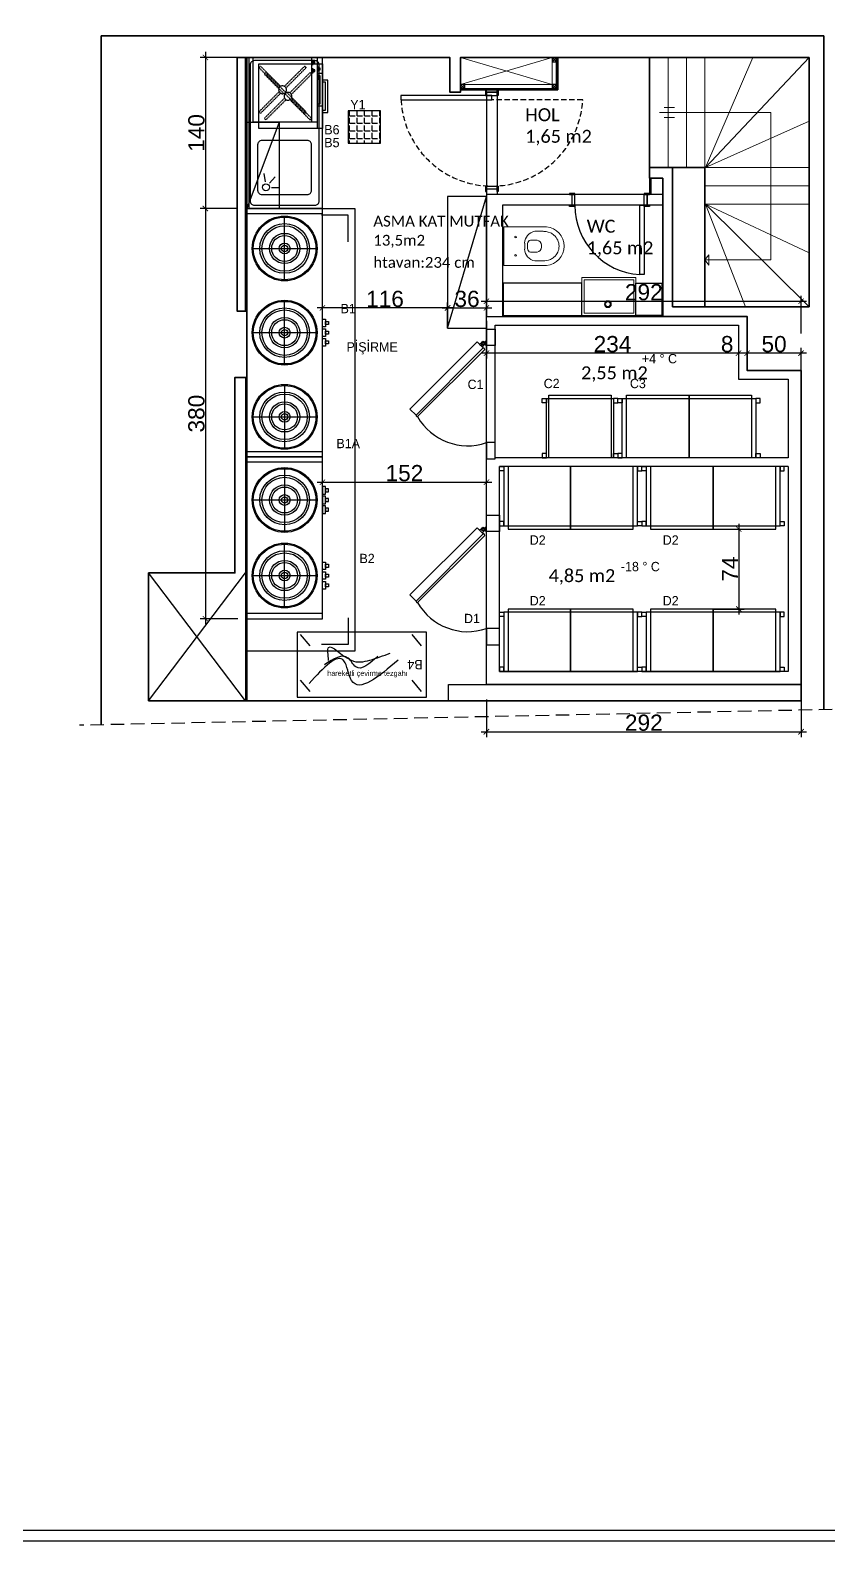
# Model space of a CAD drawing. Header units: millimetres. Extents: x -937 to 10425, y -275 to 2422.
# Drawn here: x 1316 to 2055, y -145 to 1254 of the extents above; entities that cross this region are included whole.
import ezdxf
from ezdxf.enums import TextEntityAlignment as Align

# ---------------------------------------------------------------- set-up
doc = ezdxf.new("R2010")
doc.units = ezdxf.units.MM
doc.header["$PDMODE"] = 35
doc.linetypes.add('DASHED', pattern=[0.75, 0.5, -0.25])
doc.linetypes.add('DASHED2', pattern=[0.375, 0.25, -0.125])
for name, color, linetype in [('001 Duvar', 7, 'Continuous'), ('S2000-002 Çizgi', 7, 'Continuous'), ('SKTÜRK-002 Çizgi', 7, 'Continuous'), ('SKTÜRK-003 Kapı', 3, 'Continuous'), ('SKTÜRK-034 Soğuk Oda', 1, 'Continuous'), ('SKTÜRK_ Çizgi', 7, 'Continuous')]:
    doc.layers.add(name, color=color, linetype=linetype)
for name, color, linetype, lineweight in [('Sebe - Alçıpan', 2, 'Continuous', 30), ('Sebe - Dograma', 4, 'Continuous', 30), ('Sebe - Duvar', 5, 'Continuous', 35), ('Sebe - Merdiven', 6, 'Continuous', 18), ('Sebe - Mobilya', 11, 'Continuous', 25), ('Sebe - Tefriş - ince', 9, 'Continuous', 0), ('Sebe - Vitrifiye', 31, 'Continuous', 15), ('Sebe - Yazı', 8, 'Continuous', 15)]:
    doc.layers.add(name, color=color, linetype=linetype, lineweight=lineweight)
doc.styles.get("Standard").update_dxf_attribs({"font": 'arial.ttf'})
doc.styles.add('TAKSİM', font='GOTHIC.TTF', dxfattribs={"height": 20})
doc.dimstyles.new('ölçü iç', dxfattribs={"dimtxt": 15, "dimasz": 5, "dimexe": 5, "dimexo": 0.625, "dimtad": 1, "dimdec": 0, "dimtxsty": 'Standard', "dimblk": 'ARCHTICK', "dimcen": 5, "dimdle": 5, "dimclrd": 253, "dimclre": 253, "dimadec": 0, "dimazin": 0, "dimtfac": 1, "dimtdec": 0, "dimtmove": 0, "dimatfit": 3, "dimldrblk": 'ARCHTICK', "dimfxl": 30, "dimfxlon": 1, "dimarcsym": 2})

# ---------------------------------------------------------------- blocks, each defined once
blk = doc.blocks.new('A$C521B02A0')
at = {"layer": 'S2000-002 Çizgi'}
blk.add_line((6.6, 10), (10.6, 10), dxfattribs=at)
for points in [[(0, 64), (0, 10), (60, 10), (60, 64)], [(0, 64), (0, 5), (60, 5), (60, 64)], [(3, 10), (6.6, 10), (6.6, 8.5), (3, 8.5)], [(4, 8.5), (5.4, 8.5), (5.4, 7.1), (4, 7.1)], [(10.6, 10), (14.3, 10), (14.3, 8.5), (10.6, 8.5)], [(11.6, 8.5), (13.1, 8.5), (13.1, 7.1), (11.6, 7.1)], [(45, 0), (15, 0), (15, 5), (45, 5)], [(43, 2), (17, 2), (17, 5), (43, 5)]]:
    blk.add_lwpolyline(points, close=True, dxfattribs=at)
at = {"layer": 'S2000-002 Çizgi', "linetype": 'DASHED'}
for points in [[(8.1, 57.4), (9.5, 58.8)], [(8.1, 57.4), (26.8, 38.7)], [(9.5, 58.8), (28.2, 40.1)], [(31.9, 40.2), (50.5, 58.8)], [(33.3, 38.8), (51.9, 57.4)], [(50.5, 58.8), (51.9, 57.4)], [(26.7, 35.1), (8.1, 16.4)], [(28.1, 33.6), (9.5, 15)], [(31.8, 33.7), (50.5, 15)], [(33.2, 35.2), (51.9, 16.4)], [(9.5, 15), (8.1, 16.4)], [(50.5, 15), (51.9, 16.4)]]:
    blk.add_lwpolyline(points, dxfattribs=at)
blk.add_circle((30, 36.9), 3.63, dxfattribs=at)
blk = doc.blocks.new('A$C0E464852')
at = {"layer": 'SKTÜRK-002 Çizgi'}
for points in [[(0, 55), (4, 55), (4, 51), (0, 51)], [(4, 0), (128, 0), (128, 55), (4, 55)], [(132, 55), (128, 55), (128, 51), (132, 51)], [(0, 0), (4, 0), (4, 4), (0, 4)], [(132, 0), (128, 0), (128, 4), (132, 4)]]:
    blk.add_lwpolyline(points, close=True, dxfattribs=at)
blk = doc.blocks.new('A$C022B2E79')
at = {"layer": 'SKTÜRK-003 Kapı', "linetype": 'ByBlock'}
for points in [[(2.9, 69.6, 0.617768), (3.4, 69.9), (3.5, 71), (0.3, 71), (0.4, 69.9, 0.617768), (0.9, 69.6, -0.364026)], [(0.6, 66.6), (0.4, 69.9, 0.617768), (0.9, 69.6, -0.364026), (2.9, 69.6, 0.617768), (3.4, 69.9), (3.3, 66.6, -0.39805), (3.2, 66.5), (0.7, 66.5, -0.39805)], [(1.8, 69.8, -0.39805), (1.9, 69.8), (5.2, 66.8), (3, 64.6), (0, 67.8, -0.39805), (0, 68)], [(68.5, 5.7, 0.491935), (69.9, 7.1), (7.7, 69.3, 0.499706), (6.3, 67.9)]]:
    blk.add_lwpolyline(points, format="xyb", close=True, dxfattribs=at)
blk.add_lwpolyline([(62.9, 0), (68.5, 5.7), (6.3, 67.9), (0.6, 62.2), (62.9, 0)], dxfattribs=at)
blk.add_circle((1.9, 67.9), 1, dxfattribs=at)
blk.add_circle((1.9, 67.9), 1, dxfattribs=at)
blk.add_arc((43.5, 53.5), 53.4, 299.6259, 19.0898, dxfattribs=at)
blk = doc.blocks.new('A$C2AB430C2')
at = {"layer": 'SKTÜRK-034 Soğuk Oda'}
for points in [[(0, 83), (15, 83), (15, 71), (0, 71)], [(120, 83), (105, 83), (105, 71), (120, 71)]]:
    blk.add_lwpolyline(points, close=True, dxfattribs=at)
at = {"layer": '001 Duvar'}
blk.add_blockref('A$C022B2E79', (11, 0), dxfattribs=at)
blk = doc.blocks.new('A$C023450B5')
at = {"layer": 'SKTÜRK-002 Çizgi'}
for points in [[(0, 55), (4, 55), (4, 51), (0, 51)], [(4, 55), (66, 55), (66, 0), (4, 0)], [(70, 55), (66, 55), (66, 51), (70, 51)], [(0, 0), (4, 0), (4, 4), (0, 4)], [(70, 0), (66, 0), (66, 4), (70, 4)]]:
    blk.add_lwpolyline(points, close=True, dxfattribs=at)
blk = doc.blocks.new('A$C11D13C06')
for p, q in [((35, 164), (35, 222)), ((6, 193), (64, 193)), ((35, 86), (35, 144)), ((6, 115), (64, 115)), ((35, 66), (35, 8)), ((6, 37), (64, 37))]:
    blk.add_line(p, q)
for centre, radius in [((35, 193), 30), ((35, 193), 29), ((35, 193), 23), ((35, 193), 21), ((35, 193), 14), ((35, 193), 12), ((35, 193), 5), ((35, 193), 3), ((35, 115), 30), ((35, 115), 29), ((35, 115), 23), ((35, 115), 21), ((35, 115), 14), ((35, 115), 12), ((35, 115), 5), ((35, 115), 3), ((35, 37), 30), ((35, 37), 29), ((35, 37), 23), ((35, 37), 21), ((35, 37), 14), ((35, 37), 12), ((35, 37), 5), ((35, 37), 3)]:
    blk.add_circle(centre, radius)
at = {"layer": 'SKTÜRK_ Çizgi'}
for points in [[(70, 0), (70, 230), (0, 230), (0, 0)], [(70, 5), (70, 225), (0, 225), (0, 5)], [(70, 120.5), (70, 127.5), (72.8, 127.5), (72.8, 120.5)], [(70, 111.5), (70, 118.5), (72.8, 118.5), (72.8, 111.5)], [(72.8, 122.6), (72.8, 125.4), (75.6, 125.4), (75.6, 122.6)], [(72.8, 113.6), (72.8, 116.4), (75.6, 116.4), (75.6, 113.6)], [(70, 102.5), (70, 109.5), (72.8, 109.5), (72.8, 102.5)], [(72.8, 104.6), (72.8, 107.4), (75.6, 107.4), (75.6, 104.6)]]:
    blk.add_lwpolyline(points, close=True, dxfattribs=at)
blk = doc.blocks.new('A$C1D186B2B')
for p, q in [((35, 139), (35, 81)), ((6, 110), (64, 110)), ((35, 11), (35, 69)), ((6, 40), (64, 40))]:
    blk.add_line(p, q)
for centre, radius in [((35, 110), 30), ((35, 110), 29), ((35, 110), 23), ((35, 110), 21), ((35, 110), 14), ((35, 110), 12), ((35, 110), 5), ((35, 110), 3), ((35, 40), 30), ((35, 40), 29), ((35, 40), 23), ((35, 40), 21), ((35, 40), 14), ((35, 40), 12), ((35, 40), 5), ((35, 40), 3)]:
    blk.add_circle(centre, radius)
at = {"layer": 'SKTÜRK_ Çizgi'}
for points in [[(70, 0), (70, 150), (0, 150), (0, 0)], [(70, 5), (70, 145), (0, 145), (0, 5)], [(70, 122.5), (70, 115.5), (72.8, 115.5), (72.8, 122.5)], [(70, 113.5), (70, 106.5), (72.8, 106.5), (72.8, 113.5)], [(72.8, 120.4), (72.8, 117.6), (75.6, 117.6), (75.6, 120.4)], [(70, 104.5), (70, 97.5), (72.8, 97.5), (72.8, 104.5)], [(72.8, 111.4), (72.8, 108.6), (75.6, 108.6), (75.6, 111.4)], [(72.8, 102.4), (72.8, 99.6), (75.6, 99.6), (75.6, 102.4)], [(70, 45.5), (70, 52.5), (72.8, 52.5), (72.8, 45.5)], [(70, 36.5), (70, 43.5), (72.8, 43.5), (72.8, 36.5)], [(72.8, 47.6), (72.8, 50.4), (75.6, 50.4), (75.6, 47.6)], [(70, 27.5), (70, 34.5), (72.8, 34.5), (72.8, 27.5)], [(72.8, 38.6), (72.8, 41.4), (75.6, 41.4), (75.6, 38.6)], [(72.8, 29.6), (72.8, 32.4), (75.6, 32.4), (75.6, 29.6)]]:
    blk.add_lwpolyline(points, close=True, dxfattribs=at)
blk = doc.blocks.new('A$C631C3464')
at = {"layer": 'SKTÜRK-002 Çizgi'}
for p, q in [((12.1, 47.6), (3.3, 57.9)), ((115.3, 47.6), (106.6, 57.9)), ((12.1, 5.2), (3.3, 15.6)), ((115.3, 5.2), (106.6, 15.6))]:
    blk.add_line(p, q, dxfattribs=at)
blk.add_lwpolyline([(120, 60), (0, 60), (0, 0), (120, 0)], close=True, dxfattribs=at)
for points in [[(29.3, 33.9), (29.3, 46), (50, 34.2), (67.4, 34.2), (86.2, 40.7)], [(93.6, 34.2), (50.6, 15.3), (43.5, 33.6), (11.1, 12.7)], [(75, 38), (54.4, 28), (47.3, 36.2), (25.5, 30)]]:
    blk.add_spline(points, degree=3, dxfattribs=at)
at = {"layer": 'SKTÜRK-002 Çizgi', "style": 'TAKSİM'}
blk.add_text('B4', height=8.64, rotation=180, dxfattribs=at).set_placement((109.3, 34.4), align=Align.CENTER)
blk = doc.blocks.new('A$C364A384A')
at = {"layer": 'S2000-002 Çizgi'}
for p, q in [((17.2, 24.7), (16.1, 32.5)), ((21, 23.4), (26.1, 29.5)), ((22.7, 19.5), (30.6, 19.5))]:
    blk.add_line(p, q, dxfattribs=at)
for points in [[(2, 0), (2, 140), (0, 140), (0, 0)], [(70, 0), (70, 140), (0, 140), (0, 0)]]:
    blk.add_lwpolyline(points, close=True, dxfattribs=at)
for points in [[(67, 7), (67, 133, 0.414214), (63, 137), (7, 137, 0.414214), (3, 133), (3, 7, 0.414214), (7, 3), (63, 3, 0.414214)], [(60, 17), (60, 59, 0.414214), (56, 63), (14, 63, 0.414214), (10, 59), (10, 17, 0.414214), (14, 13), (56, 13, 0.414214)]]:
    blk.add_lwpolyline(points, format="xyb", close=True, dxfattribs=at)
blk.add_circle((17.7, 19.7), 3.19, dxfattribs=at)
blk = doc.blocks.new('_ArchTick')
at = {"color": 0, "linetype": 'ByBlock', "const_width": 0.15}
blk.add_lwpolyline([(-0.5, -0.5), (0.5, 0.5)], dxfattribs=at)
blk = doc.blocks.new('*D50')
at = {"color": 253, "lineweight": -2, "transparency": 16777216}
for p, q in [((2130, 862.5), (2130, 873.6)), ((2071.1, 857.8), (2106.1, 857.8)), ((2101.1, 844.8), (2101.1, 862.8)), ((2101.1, 853.8), (2130, 862.5)), ((2071.1, 849.8), (2106.1, 849.8))]:
    blk.add_line(p, q, dxfattribs=at)
at = {"layer": 'Defpoints', "color": 0, "transparency": 16777216}
for p in [(2018.5, 857.8), (2101.1, 857.8), (2018.5, 849.8)]:
    blk.add_point(p, dxfattribs=at)
at = {"color": 253, "lineweight": -2, "transparency": 16777216, "xscale": 5, "yscale": 5, "zscale": 5}
for p, rotation in [((2101.1, 857.8), 90), ((2101.1, 849.8), 270)]:
    blk.add_blockref('_ArchTick', p, dxfattribs=dict(at, rotation=rotation))
at = {"color": 0, "transparency": 16777216, "insert": (2121.7, 868), "char_height": 15, "attachment_point": 5, "rotation": 90}
blk.add_mtext('8', dxfattribs=at)
blk = doc.blocks.new('*D51')
at = {"color": 253, "lineweight": -2, "transparency": 16777216}
for p, q in [((2071.1, 930.8), (2106.1, 930.8)), ((2101.1, 852.8), (2101.1, 935.8)), ((2071.1, 857.8), (2106.1, 857.8))]:
    blk.add_line(p, q, dxfattribs=at)
at = {"layer": 'Defpoints', "color": 0, "transparency": 16777216}
for p in [(2018.5, 930.8), (2101.1, 930.8), (2018.5, 857.8)]:
    blk.add_point(p, dxfattribs=at)
at = {"color": 253, "lineweight": -2, "transparency": 16777216, "xscale": 5, "yscale": 5, "zscale": 5}
for p, rotation in [((2101.1, 930.8), 90), ((2101.1, 857.8), 270)]:
    blk.add_blockref('_ArchTick', p, dxfattribs=dict(at, rotation=rotation))
at = {"color": 0, "transparency": 16777216, "insert": (2092.8, 894.3), "char_height": 15, "attachment_point": 5, "rotation": 90}
blk.add_mtext('73', dxfattribs=at)
blk = doc.blocks.new('*D52')
at = {"color": 253, "lineweight": -2, "transparency": 16777216}
for p, q in [((2130, 943.5), (2130, 954.6)), ((2071.1, 938.8), (2106.1, 938.8)), ((2101.1, 925.8), (2101.1, 943.8)), ((2101.1, 934.8), (2130, 943.5)), ((2071.1, 930.8), (2106.1, 930.8))]:
    blk.add_line(p, q, dxfattribs=at)
at = {"layer": 'Defpoints', "color": 0, "transparency": 16777216}
for p in [(2030.5, 938.8), (2101.1, 938.8), (2018.5, 930.8)]:
    blk.add_point(p, dxfattribs=at)
at = {"color": 253, "lineweight": -2, "transparency": 16777216, "xscale": 5, "yscale": 5, "zscale": 5}
for p, rotation in [((2101.1, 938.8), 90), ((2101.1, 930.8), 270)]:
    blk.add_blockref('_ArchTick', p, dxfattribs=dict(at, rotation=rotation))
at = {"color": 0, "transparency": 16777216, "insert": (2121.7, 949), "char_height": 15, "attachment_point": 5, "rotation": 90}
blk.add_mtext('8', dxfattribs=at)
blk = doc.blocks.new('A$C53A43C0B')
at = {"layer": 'SKTÜRK-034 Soğuk Oda'}
for points in [[(79, 120), (79, 105), (71, 105), (71, 120)], [(79, 0), (79, 15), (71, 15), (71, 0)]]:
    blk.add_lwpolyline(points, close=True, dxfattribs=at)
at = {"layer": '001 Duvar', "rotation": 270}
blk.add_blockref('A$C022B2E79', (0, 109), dxfattribs=at)
blk = doc.blocks.new('*D54')
at = {"color": 253, "lineweight": -2, "transparency": 16777216}
for p, q in [((2035.5, 954.8), (1975.5, 954.8)), ((1980.5, 939.4), (1980.5, 959.8)), ((2030.5, 939.4), (2030.5, 959.8))]:
    blk.add_line(p, q, dxfattribs=at)
at = {"layer": 'Defpoints', "color": 0, "transparency": 16777216}
for p in [(1980.5, 954.8), (1980.5, 938.8), (2030.5, 938.8)]:
    blk.add_point(p, dxfattribs=at)
at = {"color": 253, "lineweight": -2, "transparency": 16777216, "xscale": 5, "yscale": 5, "zscale": 5, "rotation": 180}
blk.add_blockref('_ArchTick', (1980.5, 954.8), dxfattribs=at)
at = {"color": 253, "lineweight": -2, "transparency": 16777216, "xscale": 5, "yscale": 5, "zscale": 5}
blk.add_blockref('_ArchTick', (2030.5, 954.8), dxfattribs=at)
at = {"color": 0, "transparency": 16777216, "insert": (2005.5, 963.1), "char_height": 15, "attachment_point": 5}
blk.add_mtext('50', dxfattribs=at)
blk = doc.blocks.new('*D55')
at = {"color": 253, "lineweight": -2, "transparency": 16777216}
for p, q in [((1972.5, 980.2), (1972.5, 949.8)), ((1980.5, 984.8), (1980.5, 949.8)), ((1972.5, 954.8), (1956.4, 954.8)), ((1985.5, 954.8), (1972.5, 954.8))]:
    blk.add_line(p, q, dxfattribs=at)
at = {"layer": 'Defpoints', "color": 0, "transparency": 16777216}
for p in [(1972.5, 980.8), (1980.5, 988.8), (1972.5, 954.8)]:
    blk.add_point(p, dxfattribs=at)
at = {"color": 253, "lineweight": -2, "transparency": 16777216, "xscale": 5, "yscale": 5, "zscale": 5, "rotation": 180}
blk.add_blockref('_ArchTick', (1972.5, 954.8), dxfattribs=at)
at = {"color": 253, "lineweight": -2, "transparency": 16777216, "xscale": 5, "yscale": 5, "zscale": 5}
blk.add_blockref('_ArchTick', (1980.5, 954.8), dxfattribs=at)
at = {"color": 0, "transparency": 16777216, "insert": (1962, 963.1), "char_height": 15, "attachment_point": 5}
blk.add_mtext('8', dxfattribs=at)
blk = doc.blocks.new('*D56')
at = {"color": 253, "lineweight": -2, "transparency": 16777216}
for p, q in [((1739, 984.8), (1739, 949.8)), ((1972.5, 980.2), (1972.5, 949.8)), ((1977.5, 954.8), (1734, 954.8))]:
    blk.add_line(p, q, dxfattribs=at)
at = {"layer": 'Defpoints', "color": 0, "transparency": 16777216}
for p in [(1739, 988.8), (1972.5, 980.8), (1739, 954.8)]:
    blk.add_point(p, dxfattribs=at)
at = {"color": 253, "lineweight": -2, "transparency": 16777216, "xscale": 5, "yscale": 5, "zscale": 5, "rotation": 180}
blk.add_blockref('_ArchTick', (1739, 954.8), dxfattribs=at)
at = {"color": 253, "lineweight": -2, "transparency": 16777216, "xscale": 5, "yscale": 5, "zscale": 5}
blk.add_blockref('_ArchTick', (1972.5, 954.8), dxfattribs=at)
at = {"color": 0, "transparency": 16777216, "insert": (1855.8, 963.1), "char_height": 15, "attachment_point": 5}
blk.add_mtext('234', dxfattribs=at)
blk = doc.blocks.new('*D57')
at = {"color": 253, "lineweight": -2, "transparency": 16777216}
for p, q in [((1739, 989.4), (1739, 1007.9)), ((2030.5, 972.9), (2030.5, 1007.9)), ((1734, 1002.9), (2035.5, 1002.9))]:
    blk.add_line(p, q, dxfattribs=at)
at = {"layer": 'Defpoints', "color": 0, "transparency": 16777216}
for p in [(2030.5, 1002.9), (1739, 988.8), (2030.5, 938.8)]:
    blk.add_point(p, dxfattribs=at)
at = {"color": 253, "lineweight": -2, "transparency": 16777216, "xscale": 5, "yscale": 5, "zscale": 5, "rotation": 180}
blk.add_blockref('_ArchTick', (1739, 1002.9), dxfattribs=at)
at = {"color": 253, "lineweight": -2, "transparency": 16777216, "xscale": 5, "yscale": 5, "zscale": 5}
blk.add_blockref('_ArchTick', (2030.5, 1002.9), dxfattribs=at)
at = {"color": 0, "transparency": 16777216, "insert": (1884.8, 1011.2), "char_height": 15, "attachment_point": 5}
blk.add_mtext('292', dxfattribs=at)
blk = doc.blocks.new('*D58')
at = {"color": 253, "lineweight": -2, "transparency": 16777216}
for p, q in [((1739, 634.1), (1739, 599.1)), ((2030.5, 634.1), (2030.5, 599.1)), ((1734, 604.1), (2035.5, 604.1))]:
    blk.add_line(p, q, dxfattribs=at)
at = {"layer": 'Defpoints', "color": 0, "transparency": 16777216}
for p in [(1739, 647.8), (2030.5, 647.8), (2030.5, 604.1)]:
    blk.add_point(p, dxfattribs=at)
at = {"color": 253, "lineweight": -2, "transparency": 16777216, "xscale": 5, "yscale": 5, "zscale": 5, "rotation": 180}
blk.add_blockref('_ArchTick', (1739, 604.1), dxfattribs=at)
at = {"color": 253, "lineweight": -2, "transparency": 16777216, "xscale": 5, "yscale": 5, "zscale": 5}
blk.add_blockref('_ArchTick', (2030.5, 604.1), dxfattribs=at)
at = {"color": 0, "transparency": 16777216, "insert": (1884.8, 612.4), "char_height": 15, "attachment_point": 5}
blk.add_mtext('292', dxfattribs=at)
blk = doc.blocks.new('*D59')
at = {"color": 253, "lineweight": -2, "transparency": 16777216}
for p, q in [((2120.4, 938.8), (2155.4, 938.8)), ((2150.4, 943.8), (2150.4, 642.8)), ((2120.4, 647.8), (2155.4, 647.8))]:
    blk.add_line(p, q, dxfattribs=at)
at = {"layer": 'Defpoints', "color": 0, "transparency": 16777216}
for p in [(2030.5, 938.8), (2030.5, 647.8), (2150.4, 647.8)]:
    blk.add_point(p, dxfattribs=at)
at = {"color": 253, "lineweight": -2, "transparency": 16777216, "xscale": 5, "yscale": 5, "zscale": 5}
for p, rotation in [((2150.4, 938.8), 90), ((2150.4, 647.8), 270)]:
    blk.add_blockref('_ArchTick', p, dxfattribs=dict(at, rotation=rotation))
at = {"color": 0, "transparency": 16777216, "insert": (2142.1, 798.8), "char_height": 15, "attachment_point": 5, "rotation": 90}
blk.add_mtext('291', dxfattribs=at)
blk = doc.blocks.new('*D75')
at = {"color": 253, "lineweight": -2, "transparency": 16777216}
for p, q in [((1478.6, 1233.8), (1478.6, 1083.8)), ((1508.6, 1228.8), (1473.6, 1228.8)), ((1508.6, 1088.8), (1473.6, 1088.8))]:
    blk.add_line(p, q, dxfattribs=at)
at = {"layer": 'Defpoints', "color": 0, "transparency": 16777216}
for p in [(1515.8, 1228.8), (1478.6, 1088.8), (1517, 1088.8)]:
    blk.add_point(p, dxfattribs=at)
at = {"color": 253, "lineweight": -2, "transparency": 16777216, "xscale": 5, "yscale": 5, "zscale": 5}
for p, rotation in [((1478.6, 1228.8), 90), ((1478.6, 1088.8), 270)]:
    blk.add_blockref('_ArchTick', p, dxfattribs=dict(at, rotation=rotation))
at = {"color": 0, "transparency": 16777216, "insert": (1470.3, 1158.8), "char_height": 15, "attachment_point": 5, "rotation": 90}
blk.add_mtext('140', dxfattribs=at)
blk = doc.blocks.new('*D76')
at = {"color": 253, "lineweight": -2, "transparency": 16777216}
for p, q in [((1478.6, 1093.8), (1478.6, 703.8)), ((1508.6, 1088.8), (1473.6, 1088.8)), ((1508.6, 708.8), (1473.6, 708.8))]:
    blk.add_line(p, q, dxfattribs=at)
at = {"layer": 'Defpoints', "color": 0, "transparency": 16777216}
for p in [(1517, 1088.8), (1478.6, 708.8), (1517, 708.8)]:
    blk.add_point(p, dxfattribs=at)
at = {"color": 253, "lineweight": -2, "transparency": 16777216, "xscale": 5, "yscale": 5, "zscale": 5}
for p, rotation in [((1478.6, 1088.8), 90), ((1478.6, 708.8), 270)]:
    blk.add_blockref('_ArchTick', p, dxfattribs=dict(at, rotation=rotation))
at = {"color": 0, "transparency": 16777216, "insert": (1470.3, 898.8), "char_height": 15, "attachment_point": 5, "rotation": 90}
blk.add_mtext('380', dxfattribs=at)
blk = doc.blocks.new('*D78')
at = {"color": 253, "lineweight": -2, "transparency": 16777216}
for p, q in [((1708, 996.7), (1582, 996.7)), ((1587, 974.4), (1587, 1001.7)), ((1703, 978.5), (1703, 1001.7))]:
    blk.add_line(p, q, dxfattribs=at)
at = {"layer": 'Defpoints', "color": 0, "transparency": 16777216}
for p in [(1587, 996.7), (1587, 973.8), (1703, 977.9)]:
    blk.add_point(p, dxfattribs=at)
at = {"color": 253, "lineweight": -2, "transparency": 16777216, "xscale": 5, "yscale": 5, "zscale": 5, "rotation": 180}
blk.add_blockref('_ArchTick', (1587, 996.7), dxfattribs=at)
at = {"color": 253, "lineweight": -2, "transparency": 16777216, "xscale": 5, "yscale": 5, "zscale": 5}
blk.add_blockref('_ArchTick', (1703, 996.7), dxfattribs=at)
at = {"color": 0, "transparency": 16777216, "insert": (1645, 1005), "char_height": 15, "attachment_point": 5}
blk.add_mtext('116', dxfattribs=at)
blk = doc.blocks.new('*D79')
at = {"color": 253, "lineweight": -2, "transparency": 16777216}
for p, q in [((1698, 996.7), (1744, 996.7)), ((1703, 978.5), (1703, 1001.7)), ((1739, 978.5), (1739, 1001.7))]:
    blk.add_line(p, q, dxfattribs=at)
at = {"layer": 'Defpoints', "color": 0, "transparency": 16777216}
for p in [(1739, 996.7), (1703, 977.9), (1739, 977.9)]:
    blk.add_point(p, dxfattribs=at)
at = {"color": 253, "lineweight": -2, "transparency": 16777216, "xscale": 5, "yscale": 5, "zscale": 5, "rotation": 180}
blk.add_blockref('_ArchTick', (1703, 996.7), dxfattribs=at)
at = {"color": 253, "lineweight": -2, "transparency": 16777216, "xscale": 5, "yscale": 5, "zscale": 5}
blk.add_blockref('_ArchTick', (1739, 996.7), dxfattribs=at)
at = {"color": 0, "transparency": 16777216, "insert": (1721, 1005), "char_height": 15, "attachment_point": 5}
blk.add_mtext('36', dxfattribs=at)
blk = doc.blocks.new('*D80')
at = {"color": 253, "lineweight": -2, "transparency": 16777216}
for p, q in [((1587, 805.3), (1587, 840.3)), ((1739, 822.6), (1739, 840.3)), ((1582, 835.3), (1744, 835.3))]:
    blk.add_line(p, q, dxfattribs=at)
at = {"layer": 'Defpoints', "color": 0, "transparency": 16777216}
for p in [(1739, 835.3), (1739, 822), (1587, 783.8)]:
    blk.add_point(p, dxfattribs=at)
at = {"color": 253, "lineweight": -2, "transparency": 16777216, "xscale": 5, "yscale": 5, "zscale": 5, "rotation": 180}
blk.add_blockref('_ArchTick', (1587, 835.3), dxfattribs=at)
at = {"color": 253, "lineweight": -2, "transparency": 16777216, "xscale": 5, "yscale": 5, "zscale": 5}
blk.add_blockref('_ArchTick', (1739, 835.3), dxfattribs=at)
at = {"color": 0, "transparency": 16777216, "insert": (1663, 843.6), "char_height": 15, "attachment_point": 5}
blk.add_mtext('152', dxfattribs=at)
blk = doc.blocks.new('*D81')
at = {"color": 253, "lineweight": -2, "transparency": 16777216}
for p, q in [((1949.7, 791.8), (1977.8, 791.8)), ((1972.8, 796.8), (1972.8, 712.8)), ((1949.7, 717.8), (1977.8, 717.8))]:
    blk.add_line(p, q, dxfattribs=at)
at = {"layer": 'Defpoints', "color": 0, "transparency": 16777216}
for p in [(1949, 791.8), (1949, 717.8), (1972.8, 717.8)]:
    blk.add_point(p, dxfattribs=at)
at = {"color": 253, "lineweight": -2, "transparency": 16777216, "xscale": 5, "yscale": 5, "zscale": 5}
for p, rotation in [((1972.8, 791.8), 90), ((1972.8, 717.8), 270)]:
    blk.add_blockref('_ArchTick', p, dxfattribs=dict(at, rotation=rotation))
at = {"color": 0, "transparency": 16777216, "insert": (1964.7, 754.8), "char_height": 15, "attachment_point": 5, "rotation": 90}
blk.add_mtext('74', dxfattribs=at)
blk = doc.blocks.new('*D102')
at = {"color": 253, "lineweight": -2, "transparency": 16777216}
for p, q in [((2101.1, 854.8), (2101.1, 642.8)), ((2071.1, 849.8), (2106.1, 849.8)), ((2071.1, 647.8), (2106.1, 647.8))]:
    blk.add_line(p, q, dxfattribs=at)
at = {"layer": 'Defpoints', "color": 0, "transparency": 16777216}
for p in [(2018.5, 849.8), (2030.5, 647.8), (2101.1, 647.8)]:
    blk.add_point(p, dxfattribs=at)
at = {"color": 253, "lineweight": -2, "transparency": 16777216, "xscale": 5, "yscale": 5, "zscale": 5}
for p, rotation in [((2101.1, 849.8), 90), ((2101.1, 647.8), 270)]:
    blk.add_blockref('_ArchTick', p, dxfattribs=dict(at, rotation=rotation))
at = {"color": 0, "transparency": 16777216, "insert": (2092.8, 748.8), "char_height": 15, "attachment_point": 5, "rotation": 90}
blk.add_mtext('202', dxfattribs=at)

msp = doc.modelspace()

# ---------------------------------------------------------------- hatches: boundary and pattern name
at = {"layer": 'SKTÜRK-002 Çizgi'}
h = msp.add_hatch(dxfattribs=at)
h.set_pattern_fill('ANGLE', color=256, angle=360)
h.set_pattern_definition([(360, (-9724.5274, -2778.787), (2e-15, 6.985), [5.08, -1.905]), (90, (-9724.5274, -2778.787), (-6.985, 2e-15), [5.08, -1.905])])
h.paths.add_polyline_path([(1640.8, 1179.3), (1610.8, 1179.3), (1610.8, 1149.3), (1640.8, 1149.3)])

# ---------------------------------------------------------------- linework, layer by layer
msp.add_line((1703, 977.9), (1739, 1099.9))
at = {"linetype": 'DASHED2', "ltscale": 50}
msp.add_line((2078.2, 625.1), (1362, 610.1), dxfattribs=at)
for points in [[(-12.4, -145.4), (2867.6, -145.4), (2867.6, 1924.6), (-12.4, 1924.6)], [(-2.4, -135.4), (2857.6, -135.4), (2857.6, 1914.6), (-2.4, 1914.6)], [(1703, 977.9), (1739, 977.9), (1739, 1099.9), (1703, 1099.9)], [(1517, 1088.8), (1617, 1088.8), (1617, 678.8), (1517, 678.8)], [(2030.5, 632.8), (1703.9, 632.8), (1703.9, 647.8), (2030.5, 647.8)]]:
    msp.add_lwpolyline(points, close=True)
at = {"layer": 'Sebe - Alçıpan', "lineweight": 35}
for p, q in [((1804, 1199.8), (1804, 1228.8)), ((1805.2, 1198.6), (1805.2, 1228.8)), ((1715, 1199.8), (1805.2, 1199.8)), ((1715, 1198.6), (1805.2, 1198.6))]:
    msp.add_line(p, q, dxfattribs=at)
at = {"layer": 'Sebe - Alçıpan'}
for p, q in [((1739, 1196.6), (1739, 1091.8)), ((1749, 1196.6), (1749, 1101.8)), ((1890, 1116.8), (1890, 1101.8)), ((1891.2, 1116.8), (1891.2, 1101.8)), ((1515.8, 932.3), (1515.8, 632.8)), ((1515.8, 632.8), (1426, 751.3)), ((1426, 632.8), (1515.8, 751.3)), ((1517, 751.3), (1517, 632.8))]:
    msp.add_line(p, q, dxfattribs=at)
for points in [[(1515.8, 993.8), (1515.8, 1228.8)], [(1517, 993.8), (1517, 1228.8)], [(1902.5, 1101.8), (1739, 1101.8), (1739, 988.8)], [(1902.5, 1091.8), (1754, 1091.8), (1754, 988.8)], [(1517, 932.3), (1517, 697.3)]]:
    msp.add_lwpolyline(points, dxfattribs=at)
at = {"layer": 'Sebe - Dograma'}
for p, q in [((1800, 1228.8), (1804, 1224.8)), ((1800, 1224.8), (1804, 1228.8)), ((1715, 1203.8), (1719, 1199.8)), ((1715, 1199.8), (1719, 1203.8)), ((1800, 1203.8), (1804, 1199.8)), ((1800, 1199.8), (1804, 1203.8))]:
    msp.add_line(p, q, dxfattribs=at)
at = {"layer": 'Sebe - Dograma', "ltscale": 10}
for p, q in [((1744, 1193.6), (1659.8, 1193.6)), ((1659.8, 1193.6), (1659.8, 1189.6)), ((1659.8, 1189.6), (1744, 1189.6)), ((1739, 1198.6, -5), (1738, 1198.6, -5)), ((1738, 1198.6, -5), (1738, 1193.6, -5)), ((1738, 1193.6, -5), (1739, 1193.6, -5)), ((1739, 1193.6, -5), (1739, 1198.6, -5)), ((1749, 1196.6), (1739, 1196.6)), ((1739, 1196.6), (1739, 1193.6)), ((1739, 1193.6), (1749, 1193.6)), ((1744, 1189.6), (1744, 1193.6)), ((1749, 1198.6, -5), (1750, 1198.6, -5)), ((1749, 1193.6, -5), (1749, 1198.6, -5)), ((1749, 1193.6), (1749, 1196.6)), ((1750, 1193.6, -5), (1749, 1193.6, -5)), ((1750, 1198.6, -5), (1750, 1193.6, -5)), ((1881, 1027.6), (1881, 1091.8)), ((1881, 1091.8), (1885, 1091.8)), ((1890, 1102.8), (1885, 1102.8)), ((1885, 1102.8), (1885, 1101.8)), ((1885, 1101.8), (1890, 1101.8)), ((1885, 1101.8, 5), (1888, 1101.8, 5)), ((1885, 1091.8, 5), (1885, 1101.8, 5)), ((1885, 1090.8), (1885, 1091.8)), ((1885, 1091.8), (1890, 1091.8)), ((1888, 1091.8, 5), (1885, 1091.8, 5)), ((1885, 1091.8), (1885, 1027.6)), ((1888, 1101.8, 5), (1888, 1091.8, 5)), ((1890, 1101.8), (1890, 1102.8)), ((1890, 1091.8), (1890, 1090.8)), ((1890, 1090.8), (1885, 1090.8)), ((1885, 1027.6), (1881, 1027.6))]:
    msp.add_line(p, q, dxfattribs=at)
at = {"layer": 'Sebe - Dograma', "linetype": 'DASHED', "ltscale": 10}
msp.add_line((1828.2, 1189.6, -5), (1744, 1189.6), dxfattribs=at)
at = {"layer": 'Sebe - Dograma'}
for points in [[(1800, 1224.8), (1804, 1224.8), (1804, 1228.8), (1800, 1228.8)], [(1715, 1199.8), (1719, 1199.8), (1719, 1203.8), (1715, 1203.8)], [(1800, 1199.8), (1804, 1199.8), (1804, 1203.8), (1800, 1203.8)]]:
    msp.add_lwpolyline(points, close=True, dxfattribs=at)
at = {"layer": 'Sebe - Dograma', "ltscale": 10}
for points, elevation in [([(1739, 1109.6), (1738, 1109.6), (1738, 1104.6), (1739, 1104.6)], -5), ([(1749, 1109.6), (1750, 1109.6), (1750, 1104.6), (1749, 1104.6)], -5), ([(1821, 1101.8), (1818, 1101.8), (1818, 1091.8), (1821, 1091.8)], 5)]:
    msp.add_lwpolyline(points, close=True, dxfattribs=dict(at, elevation=elevation))
for points in [[(1749, 1109.6), (1749, 1106.6), (1739, 1106.6), (1739, 1109.6)], [(1821, 1101.8), (1821, 1102.8), (1816, 1102.8), (1816, 1101.8)], [(1821, 1091.8), (1821, 1090.8), (1816, 1090.8), (1816, 1091.8)]]:
    msp.add_lwpolyline(points, close=True, dxfattribs=at)
at = {"layer": 'Sebe - Dograma', "linetype": 'DASHED', "ltscale": 10}
for centre, start, end in [((1743.9, 1193.7, -5), 182.8132, 270.1088), ((1744.2, 1193.7, -5), 269.8912, 357.1868)]:
    msp.add_arc(centre, 84.1, start, end, dxfattribs=at)
at = {"layer": 'Sebe - Dograma', "ltscale": 10}
msp.add_arc((1885.1, 1091.5, 5), 64.1, 179.7718, 266.3656, dxfattribs=at)
at = {"layer": 'Sebe - Duvar', "lineweight": 35}
for p, q in [((2051.5, 1248.8), (1382, 1248.8)), ((1382, 1248.8), (1382, 610.1)), ((1508, 1126.8), (1508, 1228.8)), ((1508, 1228.8), (1700, 1228.8)), ((1830, 1228.8), (2038, 1228.8)), ((1890, 1228.8), (1890, 1126.8)), ((2038, 1228.8), (2038, 997.8)), ((1739, 1196.6), (1749, 1196.6)), ((1890, 1126.8), (1942, 1126.8)), ((1890, 1126.8), (1890, 1116.8)), ((1941.5, 997.8), (1941.5, 1126.8)), ((1888, 1091.8, 5), (1888, 1101.8, 5))]:
    msp.add_line(p, q, dxfattribs=at)
for points in [[(2051.5, 625.1), (2051.5, 1248.8)], [(1508, 1126.8), (1508, 1228.8), (1705, 1228.8), (1705, 1196.6), (1715, 1196.6), (1715, 1228.8), (1890, 1228.8), (1890, 1126.8), (1942, 1126.8)], [(1902.5, 1116.8), (1902.5, 988.8), (1902.5, 988.8), (1902.5, 988.8), (1902.5, 988.8), (1902.5, 988.8), (1980.5, 988.8), (1980.5, 938.8), (2030.5, 938.8), (2030.5, 632.8), (1426, 632.8), (1426, 751.3), (1506, 751.3), (1506, 932.3), (1517, 932.3), (1517, 993.8), (1508, 993.8), (1508, 1126.8)], [(1890, 1126.8), (1902.5, 1126.8)], [(2038, 997.8), (1911.5, 997.8), (1911.5, 1126.8)], [(1890, 1116.8), (1902.5, 1116.8)]]:
    msp.add_lwpolyline(points, dxfattribs=at)
at = {"layer": 'Sebe - Merdiven'}
for points in [[(1907.5, 1126.8), (1907.5, 1228.8)], [(1924.5, 1126.8), (1924.5, 1228.8)], [(1941.5, 1126.8), (1941.5, 1228.8)], [(1942, 1126.8), (1985.8, 1228.8)], [(1942, 1126.8), (2038, 1228.8)], [(1899.4, 1177.8), (2002.5, 1177.8), (2002.5, 1041.3), (1941.5, 1041.3)], [(1903.6, 1182.4), (1913.1, 1182.4)], [(1903.6, 1173.2), (1913.1, 1173.2)], [(1942, 1126.8), (2038, 1169.8)], [(1942, 1126.8), (2038, 1126.8)], [(1942, 1109.8), (2038, 1109.8)], [(1942, 1092.8), (2038, 1092.8)], [(1942, 1092.8), (1979, 997.8)], [(1942, 1092.8), (2038, 997.8)], [(1942, 1092.8), (2038, 1047.8)], [(1941.5, 1041.3), (1945.2, 1036.4), (1945.2, 1045.8), (1941.5, 1041.3)]]:
    msp.add_lwpolyline(points, dxfattribs=at)
at = {"layer": 'Sebe - Mobilya'}
for points in [[(1827.5, 989.8), (1827.5, 1019.8), (1754.5, 1019.8), (1754.5, 989.8), (1827.5, 989.8)], [(1877.5, 989.8), (1877.5, 1019.8), (1901.5, 1019.8), (1901.5, 989.8), (1877.5, 989.8)]]:
    msp.add_lwpolyline(points, dxfattribs=at)
at = {"layer": 'Sebe - Tefriş - ince'}
for p, q in [((1715, 1203.8), (1800, 1228.8)), ((1800, 1203.8), (1715, 1228.8)), ((1800, 1203.8), (1800, 1228.8)), ((1790, 1203.8), (1800, 1203.8))]:
    msp.add_line(p, q, dxfattribs=at)
msp.add_lwpolyline([(1715, 1203.8), (1800, 1203.8), (1800, 1228.8), (1715, 1228.8)], close=True, dxfattribs=at)
at = {"layer": 'Sebe - Vitrifiye'}
for points in [[(1755, 1071.8), (1794.7, 1071.8)], [(1755, 1071.8), (1755, 1036.1)], [(1791.5, 1067.7), (1783.8, 1067.7)], [(1774.5, 1051.1), (1774.5, 1056.8)], [(1779.7, 1059.6), (1786, 1059.5)], [(1790, 1053.9), (1790, 1054.9)], [(1790, 1053.9), (1790, 1053)], [(1755, 1036.1), (1794.7, 1036.1)], [(1779.7, 1048.3), (1786, 1048.3)], [(1791.5, 1040.2), (1783.8, 1040.2)]]:
    msp.add_lwpolyline(points, dxfattribs=at)
for points in [[(1777, 1053.9, -0.017043), (1777, 1056.3)], [(1777, 1053.9, 0.017043), (1777, 1051.6)]]:
    msp.add_lwpolyline(points, format="xyb", dxfattribs=at)
for points in [[(1877.5, 1024.8), (1877.5, 989.8), (1827.5, 989.8), (1827.5, 1024.8)], [(1875.5, 1022.8), (1875.5, 991.8), (1829.5, 991.8), (1829.5, 1022.8)]]:
    msp.add_lwpolyline(points, close=True, dxfattribs=at)
for centre, radius in [((1766, 1062.4), 0.8), ((1766, 1045.4), 0.8), ((1851.5, 1000.2), 3.2), ((1851.5, 1000.2), 2.2)]:
    msp.add_circle(centre, radius, dxfattribs=at)
for centre, radius, start, end in [((1785.9, 1056.4), 11.5, 100.7424, 178.1142), ((1790.8, 1047.3), 20.4, 68.5859, 91.865), ((1793.1, 1053.9), 17.9, 275.1981, 84.8019), ((1790.7, 1051.2), 16.9, 50.3277, 63.3431), ((1793.1, 1053.9), 13.2, 0, 50.7397), ((1785.9, 1051.5), 11.5, 181.8858, 259.2576), ((1780.5, 1056.2), 3.43, 103.4496, 179.1664), ((1780.5, 1051.7), 3.43, 180.8336, 256.5504), ((1784.9, 1054.5), 5.18, 4.2721, 77.2191), ((1784.9, 1053.4), 5.18, 282.7809, 355.7279), ((1793.1, 1053.9), 13.2, 309.2603, 0), ((1790.8, 1060.6), 20.4, 271.865, 291.4141), ((1790.7, 1056.7), 16.9, 296.6569, 309.6723)]:
    msp.add_arc(centre, radius, start, end, dxfattribs=at)
at = {"layer": 'SKTÜRK-002 Çizgi'}
msp.add_line((1547, 1168.8), (1517, 1088.8), dxfattribs=at)
for points in [[(1610.8, 1149.3), (1640.8, 1149.3), (1640.8, 1179.3), (1610.8, 1179.3)], [(1517, 1168.8), (1547, 1168.8), (1547, 1088.8), (1517, 1088.8)], [(1796.7, 915.8), (1854.7, 915.8), (1854.7, 857.8), (1796.7, 857.8)], [(1868.7, 915.8), (1926.7, 915.8), (1926.7, 857.8), (1868.7, 857.8)], [(1926.7, 915.8), (1984.7, 915.8), (1984.7, 857.8), (1926.7, 857.8)], [(1759, 791.8), (1817, 791.8), (1817, 849.8), (1759, 849.8)], [(1817, 791.8), (1875, 791.8), (1875, 849.8), (1817, 849.8)], [(1891, 791.8), (1949, 791.8), (1949, 849.8), (1891, 849.8)], [(1949, 791.8), (2007, 791.8), (2007, 849.8), (1949, 849.8)], [(1759, 659.8), (1817, 659.8), (1817, 717.8), (1759, 717.8)], [(1817, 659.8), (1875, 659.8), (1875, 717.8), (1817, 717.8)], [(1891, 659.8), (1949, 659.8), (1949, 717.8), (1891, 717.8)], [(1949, 659.8), (2007, 659.8), (2007, 717.8), (1949, 717.8)]]:
    msp.add_lwpolyline(points, close=True, dxfattribs=at)
for points in [[(1611, 1057.9), (1611, 1082.8), (1586.2, 1082.8)], [(1611, 709.7), (1611, 684.8), (1586.2, 684.8)]]:
    msp.add_lwpolyline(points, dxfattribs=at)
at = {"layer": 'SKTÜRK-034 Soğuk Oda'}
for p, q in [((1747, 980.8), (1972.5, 980.8)), ((1747, 857.8), (1747, 980.8)), ((2018.5, 857.8), (1747, 857.8)), ((2018.5, 849.8), (1751, 849.8))]:
    msp.add_line(p, q, dxfattribs=at)
for points in [[(2030.5, 938.8), (2030.5, 647.8), (1739, 647.8), (1739, 988.8), (1739, 988.8), (1980.5, 988.8), (1980.5, 938.8)], [(1747, 857.8), (1747, 980.8), (1972.5, 980.8)], [(1972.5, 980.8), (1972.5, 930.8), (2018.5, 930.8), (2018.5, 857.8)], [(1980.5, 938.8), (2030.5, 938.8)], [(2018.5, 849.8), (2018.5, 659.8), (1751, 659.8), (1751, 849.8)]]:
    msp.add_lwpolyline(points, dxfattribs=at)

# ---------------------------------------------------------------- block references
for name, p in [('A$C364A384A', (1517, 1088.8)), ('A$C11D13C06', (1517, 858.8)), ('A$C53A43C0B', (1668.1, 856.9)), ('A$C023450B5', (1790.7, 857.8)), ('A$C1D186B2B', (1517, 708.8)), ('A$C631C3464', (1563.5, 636.2))]:
    msp.add_blockref(name, p)
at = {"layer": 'S2000-002 Çizgi', "xscale": -1, "rotation": 90}
for p in [(1587, 1228.8), (1592, 1222.8)]:
    msp.add_blockref('A$C521B02A0', p, dxfattribs=at)
at = {"layer": 'SKTÜRK-002 Çizgi', "xscale": -1, "rotation": 180}
msp.add_blockref('A$C0E464852', (1860.7, 912.8), dxfattribs=at)
at = {"layer": 'SKTÜRK-002 Çizgi'}
for p in [(1751, 794.8), (1883, 794.8), (1751, 659.8), (1883, 659.8)]:
    msp.add_blockref('A$C0E464852', p, dxfattribs=at)
at = {"layer": 'SKTÜRK-034 Soğuk Oda', "rotation": 270}
msp.add_blockref('A$C2AB430C2', (1668.1, 804.7), dxfattribs=at)

# ---------------------------------------------------------------- texts
at = {"style": 'TAKSİM'}
for s, p in [('Y1', (1619.9, 1180.8)), ('+4 %%D C', (1899.3, 945.4)), ('-18 %%D C', (1881.6, 752.8)), ('D1', (1725.6, 704.7))]:
    msp.add_text(s, height=8.64, dxfattribs=at).set_placement(p, align=Align.CENTER)
msp.add_text('hareketli çevirme tezgahı', height=4.8).set_placement((1591.5, 655.9))
at = {"layer": 'Sebe - Yazı', "char_height": 12, "attachment_point": 1}
for s, insert, width in [('{\\fCandara|b0|i0|c162|p34;HOL\\P1,65 m2}', (1774.9, 1181.7), 259.276), ('{\\fCandara|b0|i0|c162|p34;WC\\P1,65 m2}', (1831.9, 1078.4), 276.276), ('{\\fCandara|b0|i0|c162|p34;2,55 m2}', (1826.7, 942.6), 259.276), ('{\\fCandara|b0|i0|c162|p34;4,85 m2}', (1796.6, 754.7), 259.276)]:
    msp.add_mtext(s, dxfattribs=dict(at, insert=insert, width=width))
at = {"layer": 'SKTÜRK-002 Çizgi', "style": 'TAKSİM'}
for s, p in [('B6', (1595.8, 1157.5)), ('B5', (1595.8, 1145.6)), ('B1', (1610.9, 991.8)), ('PİŞİRME', (1633.1, 956.3)), ('C1', (1728.9, 921.6)), ('C2', (1799.4, 922.4)), ('C3', (1879.3, 922.4)), ('B1A', (1610.9, 866.8)), ('D2', (1786.5, 777.4)), ('D2', (1909.7, 777.4)), ('B2', (1628.4, 760.3)), ('D2', (1786.5, 721.2)), ('D2', (1909.7, 721.2))]:
    msp.add_text(s, height=8.64, dxfattribs=at).set_placement(p, align=Align.CENTER)
at = {"layer": 'SKTÜRK-002 Çizgi', "char_height": 10, "width": 259.276, "attachment_point": 1}
for s, insert in [('{\\fCandara|b0|i0|c162|p34;ASMA KAT MUTFAK}', (1634.2, 1082.1)), ('{\\fCandara|b0|i0|c162|p34;13,5m2}', (1634.2, 1064.4)), ('{\\fCandara|b0|i0|c162|p34;htavan:234 cm}', (1634.2, 1043.9))]:
    msp.add_mtext(s, dxfattribs=dict(at, insert=insert))

# ---------------------------------------------------------------- dimensions: what is measured, and where the dimension line sits
for base, p1, p2, picture, middle in [((1478.6, 1088.8), (1515.8, 1228.8), (1517, 1088.8), '*D75', (1470.3, 1158.8)), ((1478.6, 708.8), (1517, 1088.8), (1517, 708.8), '*D76', (1470.3, 898.8)), ((2101.1, 647.8), (2018.5, 849.8), (2030.5, 647.8), '*D102', (2092.8, 748.8)), ((1972.8, 717.8), (1949, 791.8), (1949, 717.8), '*D81', (1964.7, 754.8))]:
    dim = msp.add_linear_dim(base=base, p1=p1, p2=p2, angle=90, dimstyle='ölçü iç')
    dim.commit()
    dim.dimension.update_dxf_attribs({"geometry": picture, "text_midpoint": middle})
for base, p1, p2, picture, middle in [((1587, 996.7), (1703, 977.9), (1587, 973.8), '*D78', (1645, 1005)), ((1739, 996.7), (1703, 977.9), (1739, 977.9), '*D79', (1721, 1005)), ((2030.5331597, 1002.8814257), (1739.0331597, 988.7821209), (2030.5331597, 938.7821209), '*D57', (1884.7831597, 1011.1650205)), ((1739.0331597, 954.8258622), (1972.5331597, 980.7821209), (1739.0331597, 988.7821209), '*D56', (1855.7831597, 963.114573)), ((1972.5, 954.8), (1980.5, 988.8), (1972.5, 980.8), '*D55', (1962, 963.1)), ((1980.5, 954.8), (2030.5, 938.8), (1980.5, 938.8), '*D54', (2005.5, 963.1)), ((1739, 835.3), (1587, 783.8), (1739, 822), '*D80', (1663, 843.6)), ((2030.5331597, 604.1018476), (1739.0331597, 647.7821209), (2030.5331597, 647.7821209), '*D58', (1884.7831597, 612.3854425))]:
    dim = msp.add_linear_dim(base=base, p1=p1, p2=p2, dimstyle='ölçü iç')
    dim.commit()
    dim.dimension.update_dxf_attribs({"geometry": picture, "text_midpoint": middle})
for base, p1, p2, picture, middle in [((2101.1, 938.8), (2018.5, 930.8), (2030.5, 938.8), '*D52', (2121.7, 944.1)), ((2101.1, 930.8), (2018.5, 857.8), (2018.5, 930.8), '*D51', (2092.8, 894.3)), ((2101.1, 857.8), (2018.5, 849.8), (2018.5, 857.8), '*D50', (2121.7, 863.1))]:
    dim = msp.add_linear_dim(base=base, p1=p1, p2=p2, angle=90, dimstyle='ölçü iç', override={"dimtmove": 1})
    dim.commit()
    dim.dimension.update_dxf_attribs({"geometry": picture, "text_midpoint": middle})
dim = msp.add_linear_dim(base=(2150.4, 647.8), p1=(2030.5, 938.8), p2=(2030.5, 647.8), angle=90, dimstyle='ölçü iç')
dim.commit()
dim.dimension.update_dxf_attribs({"geometry": '*D59', "text_midpoint": (2150.4, 798.8), "dimtype": 160})

doc.saveas('drawing.dxf')
